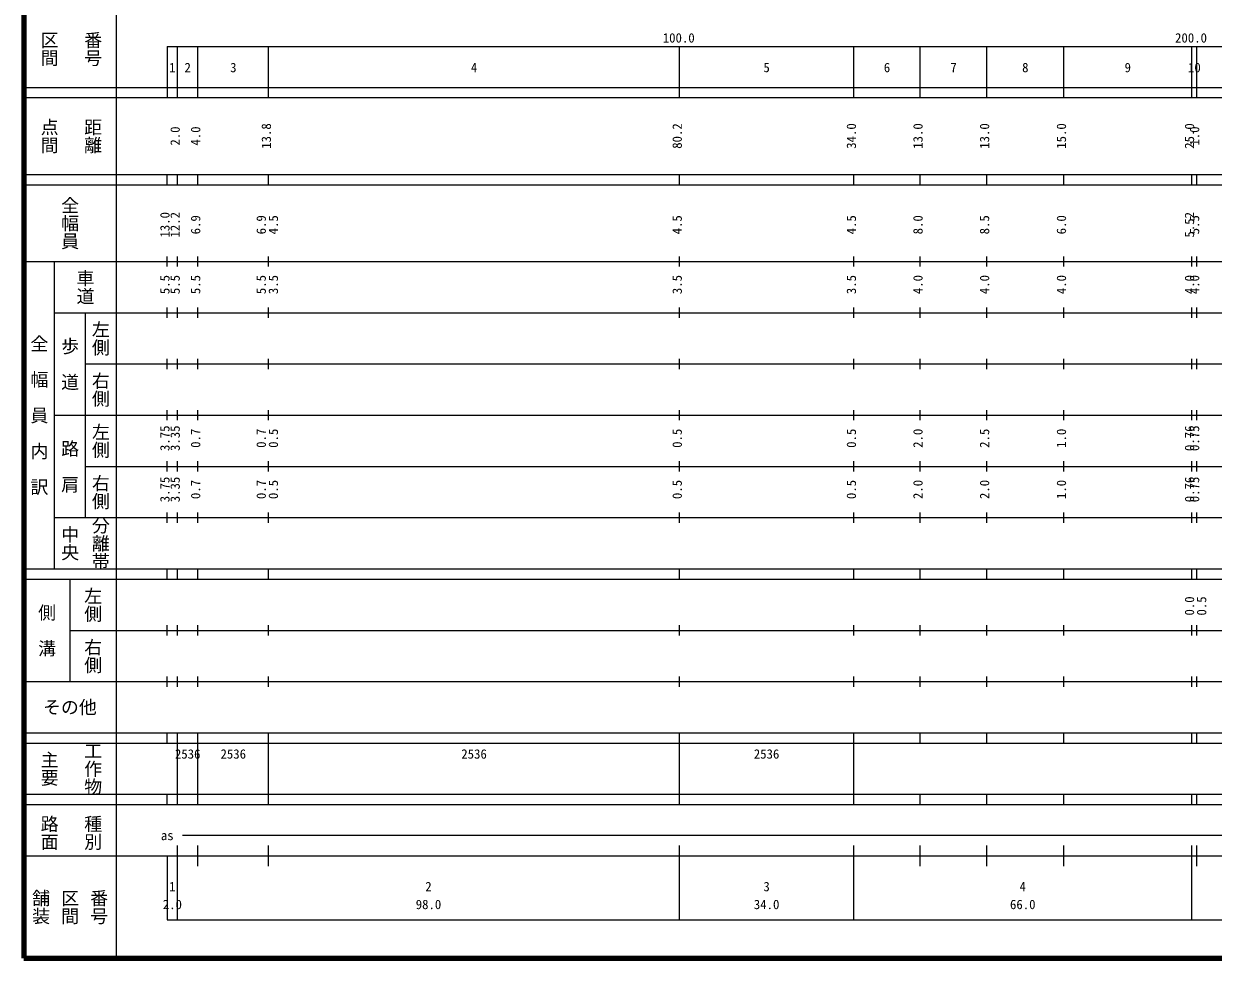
# Model space of a CAD drawing. Units: millimetres on the paper, enlarged 1000 times. Extents: x 40000 to 680000, y 20000 to 380000.
# Drawn here: x 40000 to 272176, y 20000 to 202409 of the extents above; entities that cross this region are included whole.
import ezdxf
from ezdxf.enums import TextEntityAlignment as Align

# ---------------------------------------------------------------- set-up
doc = ezdxf.new("R2010")
doc.units = ezdxf.units.MM
doc.header["$LTSCALE"] = 1000
doc.layers.add('M-TTL', color=2, linetype='Continuous', lineweight=140)
doc.layers.add('M-TTL-BAND', color=7, linetype='Continuous', lineweight=25)
doc.styles.add('@ＭＳ ゴシック', font='')
doc.styles.add('ＭＳ ゴシック', font='')
doc.styles.get('@ＭＳ ゴシック').set_extended_font_data('@MS Gothic')
doc.styles.get('ＭＳ ゴシック').set_extended_font_data('MS Gothic')

msp = doc.modelspace()

# ---------------------------------------------------------------- linework, layer by layer
at = {"layer": 'M-TTL'}
for p, q in [((40000, 380000), (40000, 20000)), ((40000, 20000), (680000, 20000))]:
    msp.add_line(p, q, dxfattribs=at)
at = {"layer": 'M-TTL-BAND'}
for p, q in [((58000, 370000), (58000, 20000)), ((68000, 198000), (579000, 198000)), ((68000, 198000), (68000, 188000)), ((70000, 188000), (70000, 198000)), ((74000, 188000), (74000, 198000)), ((87800, 188000), (87800, 198000)), ((168000, 188000), (168000, 198000)), ((202000, 188000), (202000, 198000)), ((215000, 188000), (215000, 198000)), ((228000, 188000), (228000, 198000)), ((243000, 188000), (243000, 198000)), ((268000, 188000), (268000, 198000)), ((269000, 188000), (269000, 198000)), ((40000, 190000), (579000, 190000)), ((40000, 188000), (579000, 188000)), ((40000, 173000), (579000, 173000)), ((68000, 171000), (68000, 173000)), ((70000, 171000), (70000, 173000)), ((74000, 171000), (74000, 173000)), ((87800, 171000), (87800, 173000)), ((168000, 171000), (168000, 173000)), ((202000, 171000), (202000, 173000)), ((215000, 171000), (215000, 173000)), ((228000, 171000), (228000, 173000)), ((243000, 171000), (243000, 173000)), ((268000, 171000), (268000, 173000)), ((269000, 171000), (269000, 173000)), ((40000, 171000), (579000, 171000)), ((40000, 156000), (579000, 156000)), ((46000, 96000), (46000, 156000)), ((68000, 155000), (68000, 157000)), ((70000, 155000), (70000, 157000)), ((74000, 155000), (74000, 157000)), ((87800, 155000), (87800, 157000)), ((168000, 155000), (168000, 157000)), ((202000, 155000), (202000, 157000)), ((215000, 155000), (215000, 157000)), ((228000, 155000), (228000, 157000)), ((243000, 155000), (243000, 157000)), ((268000, 155000), (268000, 157000)), ((269000, 155000), (269000, 157000)), ((68000, 145000), (68000, 147000)), ((70000, 145000), (70000, 147000)), ((74000, 145000), (74000, 147000)), ((87800, 145000), (87800, 147000)), ((168000, 145000), (168000, 147000)), ((202000, 145000), (202000, 147000)), ((215000, 145000), (215000, 147000)), ((228000, 145000), (228000, 147000)), ((243000, 145000), (243000, 147000)), ((268000, 145000), (268000, 147000)), ((269000, 145000), (269000, 147000)), ((46000, 146000), (579000, 146000)), ((52000, 146000), (52000, 106000)), ((68000, 135000), (68000, 137000)), ((70000, 135000), (70000, 137000)), ((74000, 135000), (74000, 137000)), ((87800, 135000), (87800, 137000)), ((168000, 135000), (168000, 137000)), ((202000, 135000), (202000, 137000)), ((215000, 135000), (215000, 137000)), ((228000, 135000), (228000, 137000)), ((243000, 135000), (243000, 137000)), ((268000, 135000), (268000, 137000)), ((269000, 135000), (269000, 137000)), ((52000, 136000), (579000, 136000)), ((46000, 126000), (579000, 126000)), ((68000, 125000), (68000, 127000)), ((70000, 125000), (70000, 127000)), ((74000, 125000), (74000, 127000)), ((87800, 125000), (87800, 127000)), ((168000, 125000), (168000, 127000)), ((202000, 125000), (202000, 127000)), ((215000, 125000), (215000, 127000)), ((228000, 125000), (228000, 127000)), ((243000, 125000), (243000, 127000)), ((268000, 125000), (268000, 127000)), ((269000, 125000), (269000, 127000)), ((68000, 115000), (68000, 117000)), ((70000, 115000), (70000, 117000)), ((74000, 115000), (74000, 117000)), ((87800, 115000), (87800, 117000)), ((168000, 115000), (168000, 117000)), ((202000, 115000), (202000, 117000)), ((215000, 115000), (215000, 117000)), ((228000, 115000), (228000, 117000)), ((243000, 115000), (243000, 117000)), ((268000, 115000), (268000, 117000)), ((269000, 115000), (269000, 117000)), ((52000, 116000), (579000, 116000)), ((68000, 105000), (68000, 107000)), ((70000, 105000), (70000, 107000)), ((74000, 105000), (74000, 107000)), ((87800, 105000), (87800, 107000)), ((168000, 105000), (168000, 107000)), ((202000, 105000), (202000, 107000)), ((215000, 105000), (215000, 107000)), ((228000, 105000), (228000, 107000)), ((243000, 105000), (243000, 107000)), ((268000, 105000), (268000, 107000)), ((269000, 105000), (269000, 107000)), ((46000, 106000), (579000, 106000)), ((40000, 96000), (579000, 96000)), ((68000, 94000), (68000, 96000)), ((70000, 94000), (70000, 96000)), ((74000, 94000), (74000, 96000)), ((87800, 94000), (87800, 96000)), ((168000, 94000), (168000, 96000)), ((202000, 94000), (202000, 96000)), ((215000, 94000), (215000, 96000)), ((228000, 94000), (228000, 96000)), ((243000, 94000), (243000, 96000)), ((268000, 94000), (268000, 96000)), ((269000, 94000), (269000, 96000)), ((40000, 94000), (579000, 94000)), ((49000, 94000), (49000, 74000)), ((49000, 84000), (579000, 84000)), ((68000, 83000), (68000, 85000)), ((70000, 83000), (70000, 85000)), ((74000, 83000), (74000, 85000)), ((87800, 83000), (87800, 85000)), ((168000, 83000), (168000, 85000)), ((202000, 83000), (202000, 85000)), ((215000, 83000), (215000, 85000)), ((228000, 83000), (228000, 85000)), ((243000, 83000), (243000, 85000)), ((268000, 83000), (268000, 85000)), ((269000, 83000), (269000, 85000)), ((68000, 73000), (68000, 75000)), ((70000, 73000), (70000, 75000)), ((74000, 73000), (74000, 75000)), ((87800, 73000), (87800, 75000)), ((168000, 73000), (168000, 75000)), ((202000, 73000), (202000, 75000)), ((215000, 73000), (215000, 75000)), ((228000, 73000), (228000, 75000)), ((243000, 73000), (243000, 75000)), ((268000, 73000), (268000, 75000)), ((269000, 73000), (269000, 75000)), ((40000, 74000), (579000, 74000)), ((40000, 64000), (579000, 64000)), ((68000, 62000), (68000, 64000)), ((70000, 62000), (70000, 64000)), ((74000, 62000), (74000, 64000)), ((87800, 62000), (87800, 64000)), ((168000, 62000), (168000, 64000)), ((202000, 62000), (202000, 64000)), ((215000, 62000), (215000, 64000)), ((228000, 62000), (228000, 64000)), ((243000, 62000), (243000, 64000)), ((268000, 62000), (268000, 64000)), ((269000, 62000), (269000, 64000)), ((40000, 62000), (579000, 62000)), ((70000, 52000), (70000, 62000)), ((74000, 52000), (74000, 62000)), ((74000, 52000), (74000, 62000)), ((87800, 52000), (87800, 62000)), ((87800, 52000), (87800, 62000)), ((168000, 52000), (168000, 62000)), ((168000, 52000), (168000, 62000)), ((202000, 52000), (202000, 62000)), ((40000, 52000), (579000, 52000)), ((68000, 50000), (68000, 52000)), ((70000, 50000), (70000, 52000)), ((74000, 50000), (74000, 52000)), ((87800, 50000), (87800, 52000)), ((168000, 50000), (168000, 52000)), ((202000, 50000), (202000, 52000)), ((215000, 50000), (215000, 52000)), ((228000, 50000), (228000, 52000)), ((243000, 50000), (243000, 52000)), ((268000, 50000), (268000, 52000)), ((269000, 50000), (269000, 52000)), ((40000, 50000), (579000, 50000)), ((70000, 27500), (70000, 42000)), ((71000, 44000), (518000, 44000)), ((74000, 38000), (74000, 42000)), ((87800, 38000), (87800, 42000)), ((168000, 27500), (168000, 42000)), ((202000, 27500), (202000, 42000)), ((215000, 38000), (215000, 42000)), ((228000, 38000), (228000, 42000)), ((243000, 38000), (243000, 42000)), ((268000, 27500), (268000, 42000)), ((269000, 38000), (269000, 42000)), ((40000, 40000), (579000, 40000)), ((68000, 40000), (68000, 27500)), ((68000, 27500), (579000, 27500))]:
    msp.add_line(p, q, dxfattribs=at)

# ---------------------------------------------------------------- texts
at = {"layer": 'M-TTL-BAND', "style": '@ＭＳ ゴシック'}
for s, p in [('区間', (45000, 197500)), ('番号', (53500, 197500)), ('点間', (45000, 180500)), ('距離', (53500, 180500)), ('全幅員', (49000, 163500)), ('車道', (52000, 151000)), ('左側', (55000, 141000)), ('全\u3000幅\u3000員\u3000内\u3000訳', (43000, 126000)), ('歩\u3000道', (49000, 136000)), ('右側', (55000, 131000)), ('左側', (55000, 121000)), ('路\u3000肩', (49000, 116000)), ('右側', (55000, 111000)), ('分離帯', (55000, 101000)), ('中央', (49000, 101000)), ('左側', (53500, 89000)), ('側\u3000溝', (44500, 84000)), ('右側', (53500, 79000)), ('工作物', (53500, 57000)), ('主要', (45000, 57000)), ('路面', (45000, 44500)), ('種別', (53500, 44500)), ('舗装', (43333, 30000)), ('区間', (49000, 30000)), ('番号', (54667, 30000))]:
    msp.add_text(s, height=2566, rotation=270, dxfattribs=at).set_placement(p, align=Align.MIDDLE_CENTER)
at = {"layer": 'M-TTL-BAND', "style": 'ＭＳ ゴシック'}
for s, p in [('100.0', (167844, 198195)), ('200.0', (267844, 198195)), ('1', (69000, 192405)), ('2', (72000, 192405)), ('3', (80900, 192405)), ('4', (127900, 192405)), ('5', (185000, 192405)), ('6', (208500, 192405)), ('7', (221500, 192405)), ('8', (235500, 192405)), ('9', (255500, 192405)), ('10', (268500, 192405)), ('as', (68000, 42500)), ('1', (69000, 32523)), ('2', (119000, 32523)), ('3', (185000, 32523)), ('4', (235000, 32523)), ('2.0', (69000, 29033)), ('98.0', (119000, 29033)), ('34.0', (185000, 29033)), ('66.0', (235000, 29033))]:
    msp.add_text(s, height=1833, dxfattribs=at).set_placement(p, align=Align.BOTTOM_CENTER)
for s, p in [('2.0', (71000, 180500)), ('4.0', (75000, 180500)), ('13.8', (88800, 180500)), ('80.2', (169000, 180500)), ('34.0', (203000, 180500)), ('13.0', (216000, 180500)), ('13.0', (229000, 180500)), ('15.0', (244000, 180500)), ('25.0', (269000, 180500)), ('1.0', (270000, 180500)), ('13.0', (69000, 163174)), ('12.2', (71000, 163174)), ('6.9', (75000, 163174)), ('6.9', (87800, 163174)), ('4.5', (90170, 163174)), ('4.5', (169000, 163174)), ('4.5', (203000, 163174)), ('8.0', (216000, 163174)), ('8.5', (229000, 163174)), ('6.0', (244000, 163174)), ('5.52', (269000, 163174)), ('5.5', (270000, 163174)), ('4.0', (216000, 151500)), ('4.0', (229000, 151500)), ('4.0', (244000, 151500)), ('4.0', (269000, 151500)), ('4.0', (270000, 151500)), ('5.5', (69000, 151500)), ('5.5', (71000, 151500)), ('5.5', (75000, 151500)), ('5.5', (87800, 151500)), ('3.5', (90170, 151500)), ('3.5', (169000, 151500)), ('3.5', (203000, 151500)), ('3.75', (69000, 121500)), ('3.35', (71000, 121500)), ('0.7', (75000, 121500)), ('0.7', (87800, 121500)), ('0.5', (90170, 121500)), ('0.5', (169000, 121500)), ('0.5', (203000, 121500)), ('2.0', (216000, 121500)), ('2.5', (229000, 121500)), ('1.0', (244000, 121500)), ('0.76', (269000, 121500)), ('0.75', (270000, 121500)), ('3.75', (69000, 111500)), ('3.35', (71000, 111500)), ('0.76', (269000, 111500)), ('0.75', (270000, 111500)), ('0.7', (75000, 111500)), ('0.7', (87800, 111500)), ('0.5', (90170, 111500)), ('0.5', (169000, 111500)), ('0.5', (203000, 111500)), ('2.0', (216000, 111500)), ('2.0', (229000, 111500)), ('1.0', (244000, 111500)), ('0.0', (269000, 88764)), ('0.5', (271370, 88764))]:
    msp.add_text(s, height=1833, rotation=90, dxfattribs=at).set_placement(p, align=Align.BOTTOM_CENTER)
msp.add_text('その他', height=2566, dxfattribs=at).set_placement((49000, 69000), align=Align.MIDDLE_CENTER)
for p in [(69500, 58405), (78400, 58405), (125400, 58405), (182500, 58405)]:
    msp.add_text('2536', height=1833, dxfattribs=at).set_placement(p, align=Align.BOTTOM_LEFT)

doc.saveas('drawing.dxf')
